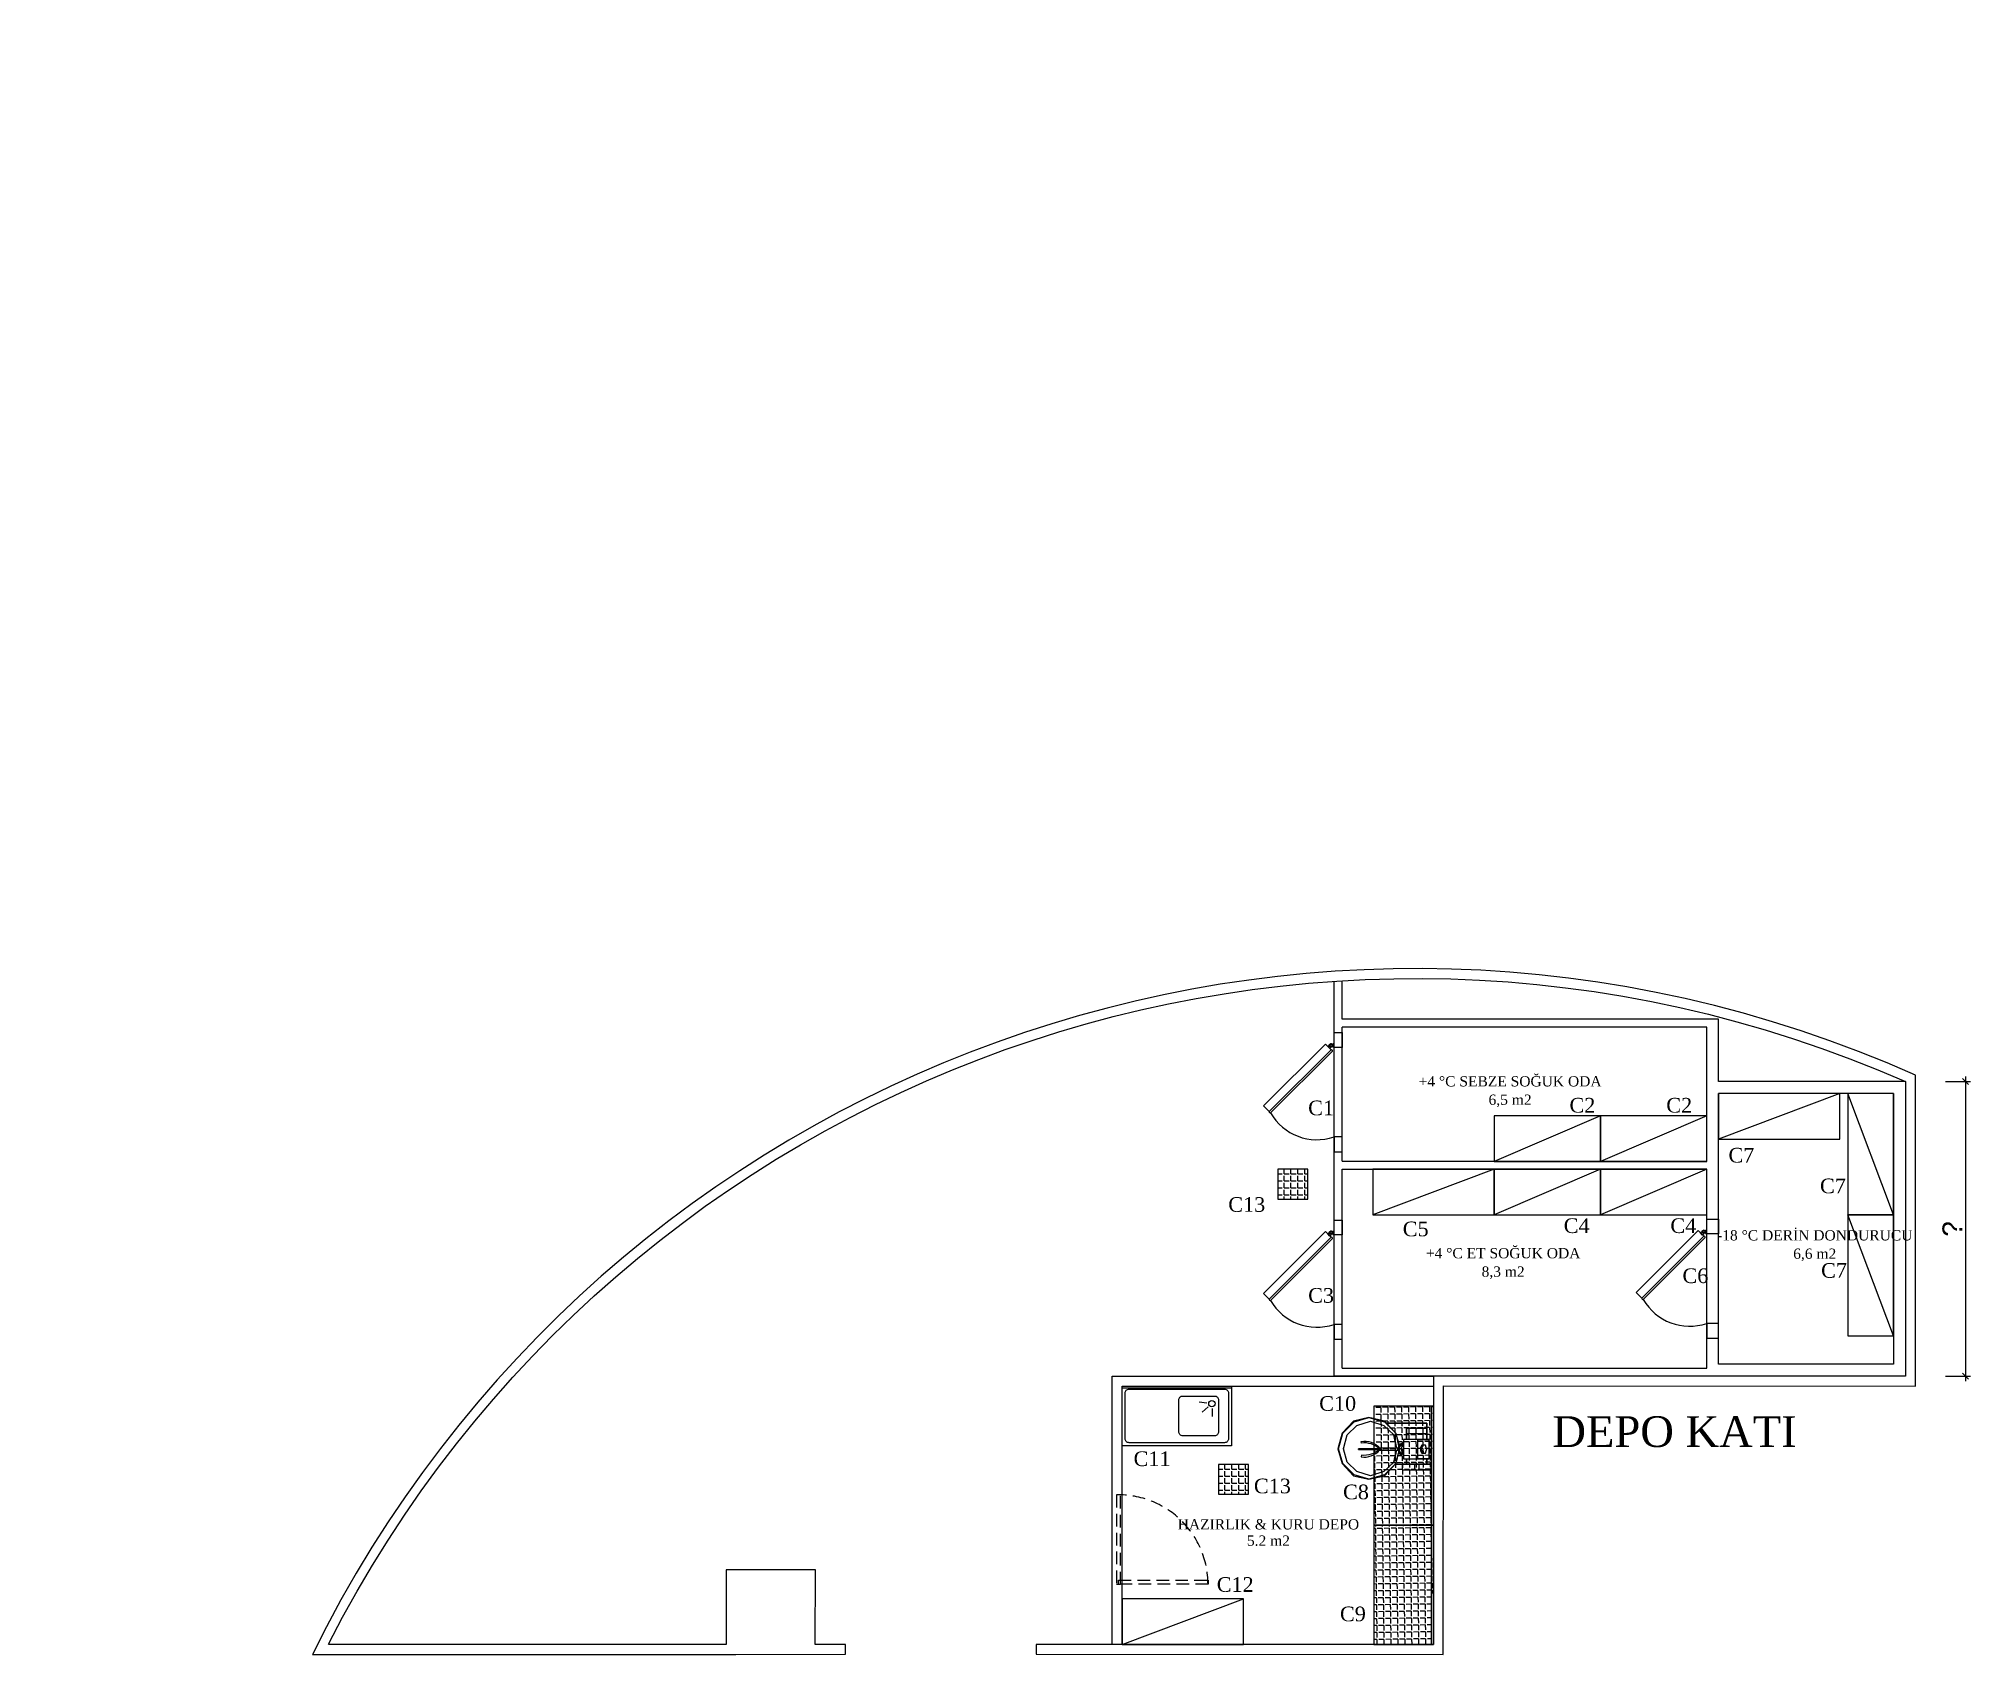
# Model space of a CAD drawing. Header units: millimetres. Extents: x 60828 to 65257, y 9529 to 11156.
# Drawn here: x 60828 to 62772, y 9529 to 11156 of the extents above; entities outside this region: 1.
import ezdxf
from ezdxf.enums import TextEntityAlignment as Align

# ---------------------------------------------------------------- set-up
doc = ezdxf.new("R2010")
doc.units = ezdxf.units.MM
doc.linetypes.add('HIDDENX2', pattern=[19.05, 12.7, -6.35])
for name, color, linetype in [('001 Duvar', 7, 'Continuous'), ('COLUMNS', 8, 'Continuous'), ('S2000-003 Kapı', 3, 'Continuous'), ('S2000-034 Soğuk Oda', 1, 'Continuous'), ('t_yazi', 144, 'Continuous')]:
    doc.layers.add(name, color=color, linetype=linetype)
doc.layers.add('p_tarama', color=251, linetype='Continuous', lineweight=15)
doc.layers.add('S2000-002 Çizgi', color=7, linetype='Continuous', lineweight=5)
doc.styles.add('olcu', font='arial.ttf')
doc.styles.add('YAZI', font='times.ttf', dxfattribs={"height": 11})
doc.dimstyles.new('olcu50', dxfattribs={"dimtxt": 20, "dimasz": 6, "dimexe": 5, "dimexo": 0, "dimgap": 3, "dimtad": 1, "dimdec": 0, "dimzin": 12, "dimdsep": 46, "dimtxsty": 'olcu', "dimblk": 'OBLIQUE', "dimcen": 0, "dimdle": 5, "dimclrd": 256, "dimclre": 256, "dimclrt": 256, "dimadec": 0, "dimazin": 0, "dimtfac": 1, "dimtdec": 0, "dimtix": 1, "dimtmove": 2, "dimatfit": 2, "dimfxl": 20, "dimfxlon": 1, "dimtolj": 1, "dimtzin": 0, "dimarcsym": 0})

# ---------------------------------------------------------------- blocks, each defined once
blk = doc.blocks.new('A$C65ED232B')
at = {"layer": 'S2000-002 Çizgi', "linetype": 'ByBlock', "flags": 128}
for points in [[(77.3, 42.7), (72.9, 57.8), (58.7, 73), (39.1, 77.4), (19.6, 73), (5.3, 57.8), (0, 38.2), (5.3, 19.6), (19.6, 4.4), (39.1, 0), (20.5, 5.3), (6.2, 19.6), (0.9, 38.2), (6.2, 57.8), (20.5, 72), (39.1, 77.4), (58.7, 72), (72.9, 57.8), (76.4, 41.8)], [(7.1, 38.2), (11.5, 56), (24, 67.6), (40.9, 73), (57.8, 67.6), (70.2, 56)], [(82.7, 25.8), (83.5, 25.8), (87.1, 25.8), (91.6, 25.8), (96, 25.8), (100.5, 25.8), (100.5, 49.8), (114.7, 49.8), (100.5, 49.8), (96, 49.8), (91.6, 49.8), (87.1, 49.8), (83.5, 49.8), (82.7, 49.8)], [(100.5, 49.8), (96, 49.8), (91.6, 49.8), (87.1, 49.8), (83.5, 49.8), (82.7, 49.8), (82.7, 25.8), (83.5, 25.8), (87.1, 25.8), (91.6, 25.8), (96, 25.8), (100.5, 25.8)], [(86.3, 57.8), (86.3, 56.9)], [(112, 56.9), (104, 56.9), (94.2, 56.9), (86.3, 56.9)], [(112, 56.9), (104, 56.9), (94.2, 56.9), (86.3, 56.9)], [(112, 57.8), (112, 56.9)], [(114.7, 25.8), (114.7, 49.8)], [(70.2, 21.4), (57.8, 9.8), (40.9, 4.4), (24, 9.8), (11.5, 21.4), (7.1, 38.2), (7.1, 39.1)], [(25.8, 37.4), (32.9, 37.4), (42.7, 37.4), (52.5, 37.4), (42.7, 37.4), (32.9, 37.4), (25.8, 37.4), (25.8, 38.2)], [(76.4, 33.8), (72.9, 19.6), (58.7, 5.3), (39.1, 0), (58.7, 4.4), (72.9, 19.6), (76.4, 32.9)], [(75.5, 39.1), (53.3, 39.1), (52.5, 39.1), (52.5, 38.2), (52.5, 37.4), (52.5, 36.5), (53.3, 36.5), (75.5, 36.5)], [(76.4, 38.2), (77.3, 40.9), (78.2, 43.6), (80.9, 44.5), (79.1, 44.5), (77.3, 43.6), (76.4, 40.9), (75.5, 38.2)], [(75.5, 37.4), (75.5, 38.2), (76.4, 34.7), (77.3, 32), (79.1, 31.1), (80.9, 31.1), (78.2, 32), (77.3, 34.7), (76.4, 38.2), (76.4, 37.4)], [(77.3, 38.2), (77.3, 40), (79.1, 42.7), (80.9, 42.7)], [(80.9, 32.9), (79.1, 32.9), (77.3, 35.6), (77.3, 38.2), (77.3, 37.4)], [(82.7, 31.1), (80.9, 33.8), (80, 38.2), (80.9, 41.8), (82.7, 44.5)], [(80, 38.2), (80, 37.4)], [(81.8, 43.6), (80.9, 44.5)], [(80.9, 31.1), (81.8, 32)], [(108.5, 32.9), (110.2, 32.9), (111.1, 35.6), (112, 38.2), (111.1, 40), (110.2, 42.7), (108.5, 42.7), (106.7, 42.7), (105.8, 42.7), (104, 40), (104, 38.2), (104, 35.6), (105.8, 32.9), (106.7, 32.9)], [(108.5, 42.7), (106.7, 42.7), (105.8, 40), (104.9, 38.2)], [(106.7, 32.9), (105.8, 35.6), (104.9, 38.2), (104.9, 37.4)], [(80.9, 18.7), (81.8, 18.7), (85.4, 18.7), (90.7, 18.7), (96.9, 18.7), (102.2, 18.7), (108.5, 18.7), (113.8, 18.7), (116.5, 18.7), (117.3, 18.7), (116.5, 18.7), (113.8, 18.7), (108.5, 18.7), (102.2, 18.7)], [(96.9, 11.6), (96.9, 18.7), (90.7, 18.7), (85.4, 18.7), (81.8, 18.7), (80.9, 18.7), (80.9, 11.6), (81.8, 11.6), (85.4, 11.6), (90.7, 11.6), (96.9, 11.6), (102.2, 11.6), (108.5, 11.6), (113.8, 11.6), (116.5, 11.6)], [(80.9, 11.6), (81.8, 11.6), (85.4, 11.6), (90.7, 11.6), (96.9, 11.6), (102.2, 11.6)], [(116.5, 11.6), (113.8, 11.6), (108.5, 11.6), (102.2, 11.6), (102.2, 18.7), (96.9, 18.7)], [(117.3, 11.6), (117.3, 18.7)]]:
    blk.add_lwpolyline(points, dxfattribs=at)
for points in [[(61.3, 70.3), (112, 70.3)], [(73.8, 39.1), (70.2, 56)], [(86.3, 56.9), (86.3, 64), (112, 64), (112, 56.9), (112, 64), (86.3, 64)], [(86.3, 56.9), (86.3, 57.8)], [(86.3, 49.8), (86.3, 56.9)], [(112, 70.3), (112, 64)], [(112, 56.9), (112, 57.8)], [(112, 56.9), (112, 49.8)], [(25.8, 38.2), (32.9, 38.2), (42.7, 38.2), (52.5, 38.2), (42.7, 38.2), (32.9, 38.2)], [(70.2, 21.4), (73.8, 36.5)], [(86.3, 18.7), (86.3, 25.8)], [(114.7, 25.8), (100.5, 25.8)], [(108.5, 32.9), (106.7, 32.9)], [(112, 25.8), (112, 18.7)], [(80.9, 18.7), (72.9, 18.7)], [(117.3, 11.6), (116.5, 11.6)]]:
    blk.add_lwpolyline(points, close=True, dxfattribs=at)
for points in [[(52.5, 39.1), (52.5, 37.8, 0.235134), (29.6, 45.4), (29.3, 47.4, -0.269873)], [(52.5, 36.5), (52.5, 37.8, -0.235134), (29.6, 30.2), (29.3, 28.2, 0.269873)]]:
    blk.add_lwpolyline(points, format="xyb", close=True, dxfattribs=at)
blk = doc.blocks.new('A$C67D50334')
at = {"layer": 'S2000-002 Çizgi'}
for p, q in [((85.3, 42.8), (77.5, 43.9)), ((86.6, 39), (80.5, 33.9)), ((90.5, 37.3), (90.5, 29.4))]:
    blk.add_line(p, q, dxfattribs=at)
for points in [[(110, 58), (0, 58), (0, 60), (110, 60)], [(110, 0), (0, 0), (0, 60), (110, 60)]]:
    blk.add_lwpolyline(points, close=True, dxfattribs=at)
for points in [[(103, 3), (7, 3, -0.414214), (3, 7), (3, 53, -0.414214), (7, 57), (103, 57, -0.414214), (107, 53), (107, 7, -0.414214)], [(93, 10), (61, 10, -0.414214), (57, 14), (57, 46, -0.414214), (61, 50), (93, 50, -0.414214), (97, 46), (97, 14, -0.414214)]]:
    blk.add_lwpolyline(points, format="xyb", close=True, dxfattribs=at)
blk.add_circle((90.3, 42.3), 3.19, dxfattribs=at)
blk = doc.blocks.new('A$C022B2E79')
at = {"layer": 'S2000-003 Kapı', "linetype": 'ByBlock'}
for points in [[(1.8, 69.8, -0.39805), (1.9, 69.8), (5.2, 66.8), (3, 64.6), (0, 67.8, -0.39805), (0, 68)], [(2.9, 69.6, 0.617768), (3.4, 69.9), (3.5, 71), (0.3, 71), (0.4, 69.9, 0.617768), (0.9, 69.6, -0.364026)], [(0.6, 66.6), (0.4, 69.9, 0.617768), (0.9, 69.6, -0.364026), (2.9, 69.6, 0.617768), (3.4, 69.9), (3.3, 66.6, -0.39805), (3.2, 66.5), (0.7, 66.5, -0.39805)], [(68.5, 5.7, 0.491935), (69.9, 7.1), (7.7, 69.3, 0.499706), (6.3, 67.9)]]:
    blk.add_lwpolyline(points, format="xyb", close=True, dxfattribs=at)
blk.add_lwpolyline([(62.9, 0), (68.5, 5.7), (6.3, 67.9), (0.6, 62.2), (62.9, 0)], dxfattribs=at)
blk.add_circle((1.9, 67.9), 1, dxfattribs=at)
blk.add_circle((1.9, 67.9), 1, dxfattribs=at)
blk.add_arc((43.5, 53.5), 53.4, 299.6259, 19.0898, dxfattribs=at)
blk = doc.blocks.new('_OBLIQUE')
at = {"color": 0, "linetype": 'ByBlock'}
blk.add_line((-0.5, -0.5), (0.5, 0.5), dxfattribs=at)
blk = doc.blocks.new('*D111')
at = {"lineweight": -2, "transparency": 16777216}
for p, q in [((62767.3, 10110.9), (62767.3, 9804.3)), ((62747.3, 10105.9), (62772.3, 10105.9)), ((62747.3, 9809.3), (62772.3, 9809.3))]:
    blk.add_line(p, q, dxfattribs=at)
at = {"layer": 'Defpoints', "color": 0, "transparency": 16777216}
for p in [(62707.1, 10105.9), (62707, 9809.3), (62767.3, 9809.3)]:
    blk.add_point(p, dxfattribs=at)
at = {"lineweight": -2, "transparency": 16777216, "xscale": 6, "yscale": 6, "zscale": 6}
for p, rotation in [((62767.3, 10105.9), 90), ((62767.3, 9809.3), 270)]:
    blk.add_blockref('_OBLIQUE', p, dxfattribs=dict(at, rotation=rotation))
at = {"transparency": 16777216, "insert": (62754.2, 9957.6), "char_height": 20, "attachment_point": 5, "rotation": 90, "style": 'olcu'}
blk.add_mtext('\\A1;?', dxfattribs=at)

msp = doc.modelspace()

# ---------------------------------------------------------------- hatches: boundary and pattern name
h = msp.add_hatch()
h.set_pattern_fill('ANGLE', color=256)
h.set_pattern_definition([(0, (-4729.9164, 94.233), (0, 6.985), [5.08, -1.905]), (90, (-4729.9164, 94.233), (-6.985, 4e-16), [5.08, -1.905])])
h.paths.add_polyline_path([(62105.4, 10017.7), (62075.4, 10017.7), (62075.4, 9987.7), (62105.4, 9987.7)])
h = msp.add_hatch()
h.set_pattern_fill('ANGLE', color=1, angle=180.8029)
h.set_pattern_definition([(180.80286, (129870.7746, -9203.643), (0.0978744, -6.98431425), [5.08, -1.905]), (270.80286, (129870.7746, -9203.643), (6.98431425, 0.0978744), [5.08, -1.905])])
h.paths.add_polyline_path([(62171.9, 9659.3), (62229.9, 9659.3), (62230.9, 9779.3), (62172.9, 9779.3)])
h = msp.add_hatch()
h.set_pattern_fill('ANGLE', color=256)
h.set_pattern_definition([(0, (-4789.52, -203.0216), (0, 6.985), [5.08, -1.905]), (90, (-4789.52, -203.0216), (-6.985, 4e-16), [5.08, -1.905])])
h.paths.add_polyline_path([(62045.8, 9720.5), (62015.8, 9720.5), (62015.8, 9690.5), (62045.8, 9690.5)])
h = msp.add_hatch()
h.set_pattern_fill('ANGLE', color=3, angle=180.8029)
h.set_pattern_definition([(180.80286, (129870.7746, -9213.643), (0.0978744, -6.98431425), [5.08, -1.905]), (270.80286, (129870.7746, -9213.643), (6.98431425, 0.0978744), [5.08, -1.905])])
h.paths.add_polyline_path([(62171.9, 9539.3), (62229.9, 9539.3), (62230.9, 9659.3), (62172.9, 9659.3)])
at = {"layer": 'COLUMNS', "ltscale": 10}
h = msp.add_hatch(dxfattribs=at)
h.set_pattern_fill('ANSI31', color=256, scale=54.4)
h.paths.add_polyline_path([(60867.7, 11155.7), (60828.2, 11155.7), (60828.2, 11090.7), (60867.7, 11090.7)])
h = msp.add_hatch(dxfattribs=at)
h.set_pattern_fill('ANSI31', color=256, scale=54.4)
h.set_pattern_definition([(45, (4389.19, 0), (-122.1315, 122.1315), [])])
h.paths.add_polyline_path([(65256.9, 11155.7), (65217.4, 11155.7), (65217.4, 11090.7), (65256.9, 11090.7)])

# ---------------------------------------------------------------- linework, layer by layer
for p, q in [((62641, 10093.9), (62519, 10047.9)), ((62695, 9971.9), (62649, 10093.9)), ((62400, 10071.3), (62293, 10025.3)), ((62507, 10071.3), (62400, 10025.3)), ((62293, 10017.7), (62171, 9971.7)), ((62400, 10017.7), (62293, 9971.7)), ((62507, 10017.7), (62400, 9971.7)), ((62695, 9849.9), (62649, 9971.9)), ((61908.7, 9539.3), (61908.7, 9809.4)), ((61908.7, 9809.4), (62232.1, 9809.4)), ((61918.7, 9799.4), (62232.1, 9799.4)), ((61918.7, 9539.3), (61918.7, 9799.4)), ((61918.7, 9539.3), (62040.7, 9585.3))]:
    msp.add_line(p, q)
msp.add_lwpolyline([(61120, 9539.8, -0.397217), (62707.1, 10105.9), (62707, 9809.3), (62232.1, 9809.4), (62231.9, 9539.3), (61832.1, 9539.4), (61832.1, 9529.5), (62241.8, 9529.4), (62242, 9799.5), (62717, 9799.4), (62717, 10112.4, 0.40263), (61103.7, 9529.4), (61530, 9529.4), (61530, 9529.4), (61640.2, 9529.5), (61640.2, 9529.5), (61640.2, 9529.5), (61640.2, 9539.4), (61609.9, 9539.4), (61610.1, 9614.4), (61520.1, 9614.4), (61520.1, 9539.3), (61119.9, 9539.3)], format="xyb")
for points in [[(62641, 10093.9), (62519, 10093.9), (62519, 10047.9), (62641, 10047.9)], [(62695, 9971.9), (62695, 10093.9), (62649, 10093.9), (62649, 9971.9)], [(62400, 10071.3), (62293, 10071.3), (62293, 10025.3), (62400, 10025.3)], [(62507, 10071.3), (62400, 10071.3), (62400, 10025.3), (62507, 10025.3)], [(62075.4, 9987.7), (62105.4, 9987.7), (62105.4, 10017.7), (62075.4, 10017.7)], [(62293, 10017.7), (62171, 10017.7), (62171, 9971.7), (62293, 9971.7)], [(62400, 10017.7), (62293, 10017.7), (62293, 9971.7), (62400, 9971.7)], [(62507, 10017.7), (62400, 10017.7), (62400, 9971.7), (62507, 9971.7)], [(62695, 9849.9), (62695, 9971.9), (62649, 9971.9), (62649, 9849.9)], [(62231.9, 9659.3), (62231.9, 9779.3), (62171.9, 9779.3), (62171.9, 9659.3)], [(62229.9, 9659.3), (62229.9, 9779.3), (62231.9, 9779.3), (62231.9, 9659.3)], [(62015.8, 9690.5), (62045.8, 9690.5), (62045.8, 9720.5), (62015.8, 9720.5)], [(62231.9, 9539.3), (62231.9, 9659.3), (62171.9, 9659.3), (62171.9, 9539.3)], [(62229.9, 9539.3), (62229.9, 9659.3), (62231.9, 9659.3), (62231.9, 9539.3)], [(61918.7, 9539.3), (62040.7, 9539.3), (62040.7, 9585.3), (61918.7, 9585.3)]]:
    msp.add_lwpolyline(points, close=True)
at = {"layer": 'p_tarama', "linetype": 'HIDDENX2'}
for points in [[(61913.1, 9689.9), (61913.1, 9599.9), (61917.1, 9599.9), (61917.1, 9689.9)], [(61915.1, 9603.9), (62005.1, 9603.9), (62005.1, 9599.9), (61915.1, 9599.9)]]:
    msp.add_lwpolyline(points, close=True, dxfattribs=at)
msp.add_arc((61915.1, 9599.9), 90, 360, 90, dxfattribs=at)
at = {"layer": 'S2000-034 Soğuk Oda'}
for p, q in [((62132, 9809.4), (62132, 10206.7)), ((62140, 10168.8), (62140, 10207.2)), ((62519, 10168.8), (62140, 10168.8)), ((62519, 10105.9), (62519, 10168.8)), ((62140, 10025.7), (62140, 10160.8)), ((62507, 10160.8), (62140, 10160.8)), ((62507, 10025.7), (62507, 10160.8)), ((62707.1, 10105.9), (62519, 10105.9)), ((62519, 9821.3), (62519, 10093.9)), ((62695.1, 10093.9), (62519, 10093.9)), ((62695.1, 10093.9), (62695, 9821.3)), ((62707.1, 10105.9), (62707, 9809.3)), ((62140, 10025.7), (62507, 10025.7)), ((62140, 10017.7), (62507, 10017.7)), ((62140, 9817.4), (62140, 10017.7)), ((62507, 9817.4), (62507, 10017.7)), ((62695, 9821.3), (62519, 9821.3)), ((62707, 9809.3), (62132, 9809.4)), ((62140, 9817.4), (62507, 9817.4))]:
    msp.add_line(p, q, dxfattribs=at)
for points in [[(62140, 10155.3), (62140, 10140.3), (62132, 10140.3), (62132, 10155.3)], [(62140, 10035.3), (62140, 10050.3), (62132, 10050.3), (62132, 10035.3)], [(62140, 9966.5), (62140, 9951.5), (62132, 9951.5), (62132, 9966.5)], [(62519, 9967.5), (62519, 9952.5), (62507, 9952.5), (62507, 9967.5)], [(62140, 9846.5), (62140, 9861.5), (62132, 9861.5), (62132, 9846.5)], [(62519, 9847.5), (62519, 9862.5), (62507, 9862.5), (62507, 9847.5)]]:
    msp.add_lwpolyline(points, close=True, dxfattribs=at)

# ---------------------------------------------------------------- block references
msp.add_blockref('A$C67D50334', (61918.7, 9739.4))
at = {"layer": '001 Duvar'}
for p, rotation in [((62061, 10144.3), 269.9999999999933), ((62061, 9955.5), 269.9999999999933), ((62436.1, 9956.5), 269.9999999999887)]:
    msp.add_blockref('A$C022B2E79', p, dxfattribs=dict(at, rotation=rotation))
at = {"layer": 'S2000-002 Çizgi', "xscale": 0.7999999999999998, "yscale": 0.7999999999999998, "zscale": 0.7999999999999998}
msp.add_blockref('A$C65ED232B', (62135.8, 9705.7), dxfattribs=at)

# ---------------------------------------------------------------- texts
at = {"style": 'YAZI'}
msp.add_text('DEPO KATI', height=31, dxfattribs=at).set_placement((62474.6, 9738.1), align=Align.CENTER)
at = {"layer": 't_yazi', "color": 1, "style": 'YAZI'}
for s, height, p in [('+4 %%DC SEBZE SOĞUK ODA', 10.335, (62309.1, 10101)), ('6,5 m2', 10.33, (62309.1, 10082.5)), ('-18 %%DC DERİN DONDURUCU', 10.335, (62615.7, 9946)), ('+4 %%DC ET SOĞUK ODA', 10.335, (62302.1, 9928)), ('6,6 m2', 10.33, (62615.7, 9927.5)), ('8,3 m2', 10.33, (62302.1, 9909.5)), ('HAZIRLIK & KURU DEPO', 10.335, (62065.9, 9655.1)), ('5.2 m2', 10.33, (62065.9, 9638.7))]:
    msp.add_text(s, height=height, dxfattribs=at).set_placement(p, align=Align.CENTER)
for s, p in [('C1', (62105.9, 10072)), ('C2', (62368.9, 10074.7)), ('C2', (62466.3, 10074.7)), ('C7', (62528.9, 10024.4)), ('C7', (62621, 9993.5)), ('C13', (62025.5, 9974.8)), ('C5', (62201.1, 9950.2)), ('C4', (62363.1, 9953.5)), ('C4', (62470.4, 9953.5)), ('C6', (62482.6, 9903.1)), ('C7', (62622.1, 9908.4)), ('C3', (62105.9, 9883.3)), ('C10', (62117, 9774.5)), ('C11', (61930.2, 9718.9)), ('C13', (62051.3, 9691.5)), ('C8', (62141, 9685.5)), ('C12', (62013.9, 9592.3)), ('C9', (62137.9, 9562.7))]:
    msp.add_text(s, height=14.76, dxfattribs=at).set_placement(p)

# ---------------------------------------------------------------- dimensions: what is measured, and where the dimension line sits
dim = msp.add_linear_dim(base=(62767.3, 9809.3), p1=(62707.1, 10105.9), p2=(62707, 9809.3), angle=90, text='?', dimstyle='olcu50')
dim.commit()
dim.dimension.update_dxf_attribs({"geometry": '*D111', "text_midpoint": (62754.2, 9957.6)})

doc.saveas('drawing.dxf')
